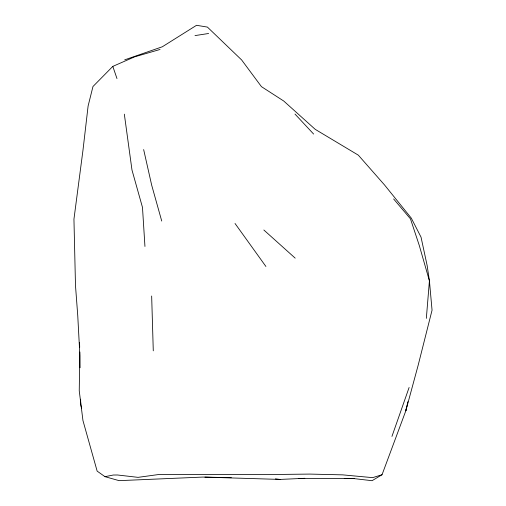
<?xml version="1.0" encoding="UTF-8"?>
<svg xmlns="http://www.w3.org/2000/svg" width="506" height="506" viewBox="0 0 506 506"><rect width="100%" height="100%" fill="white"/><g stroke="black" fill="none" stroke-linecap="round" stroke-linejoin="round"><path stroke-width="0.76" d="M426.337 318.375L429.417 280.843L427.14 265.511L421.03 237.131L411.277 218.111L384.547 184.981L358.33 155.159L315.213 129.34L283.733 101.023L261.444 86.646L241.647 59.961L207.416 27.09L196.543 25.3L162.318 46.78L124.691 59.853M406.786 406.192L405.818 410.815L382.036 474.736L372.055 480.7L354.32 478.638L344.257 478.423M407.925 401.644L405.818 410.815L418.203 365.092L432.054 310.197L429.417 280.843L419.341 245.65L410.467 218.858L393.636 198.959M391.941 436.419L409.114 387.476M160.041 49.468L134.672 56.824L112.813 66.387L92.971 86.52L88.107 106.007L82.978 150.212L73.946 219.142L75.489 285.548L77.76 315.763L79.904 355.952L80.106 367.748M382.036 474.736L372.631 477.645L342.663 474.862L309.716 474.084L264.265 474.609L159.251 474.445L138.049 477.354L117.525 474.989L113.287 475.026L104.989 476.671L97.152 471.13L82.952 420.543L79.246 390.777L79.809 352.018M195.006 35.597L208.624 33.491M104.989 476.671L119.1 480.649L202.906 477.076L280.039 479.422L304.802 478.303M298.61 478.398L354.32 478.638M204.936 477.101L217.346 477.379M218.896 477.411L231.305 477.689M275.403 478.885L280.039 479.422M263.847 230.002L295.188 258.142M294.985 114.059L313.625 134.058M235.024 223.475L265.909 266.479M112.813 66.387L116.981 78.563M161.737 221.046L151.673 185.145L143.653 149.574M81.643 408.544L80.72 404.73L80.631 399.221M124.331 114.16L131.977 169.991L142.483 207.397L144.95 246.454M151.661 296.023L153.28 350.835M79.575 342.581L79.689 347.299"/></g></svg>
